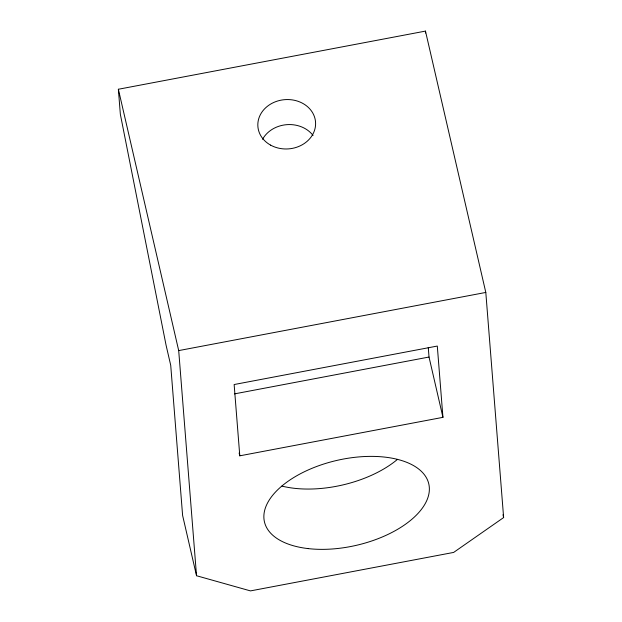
<?xml version="1.0" encoding="UTF-8"?>
<svg xmlns="http://www.w3.org/2000/svg" width="622" height="622" viewBox="0 0 622 622"><rect width="100%" height="100%" fill="white"/><g stroke="black" fill="none" stroke-linecap="round" stroke-linejoin="round"><path stroke-width="0.93" d="M503.633 517.566L453.64 552.422L250.479 590.9L196.529 575.731L182.604 515.42L170.723 365.332L166.082 345.233L120.349 114.277L118.367 89.257L425.471 31.1L485.805 292.441L503.633 517.566L502.98 514.744M196.529 575.731L178.701 350.598L485.805 292.441M234.447 393.889L429.024 357.036L428.263 347.403M239.789 455.825L442.942 417.346L437.297 346.057L234.144 384.536L239.789 455.825L239.136 452.995M429.024 357.036L442.942 417.346M118.367 89.257L178.701 350.598M425.471 31.1L425.627 33.02M397.505 459.347A84.335 43.563 -13 0 1 281.883 486.085M262.577 139.274A28.915 24.686 -4.5 0 1 286.874 124.657A28.915 24.686 -4.5 0 1 313.053 135.472M308.279 548.612A84.335 43.563 -13 0 0 429.297 487.213A84.335 43.563 -13 0 0 302.269 472.79A84.335 43.563 -13 0 0 308.279 548.612M270.609 145.12A28.915 24.686 -4.5 0 0 315.541 125.317A28.915 24.686 -4.5 0 0 273.999 102.35A28.915 24.686 -4.5 0 0 270.609 145.12"/></g></svg>
